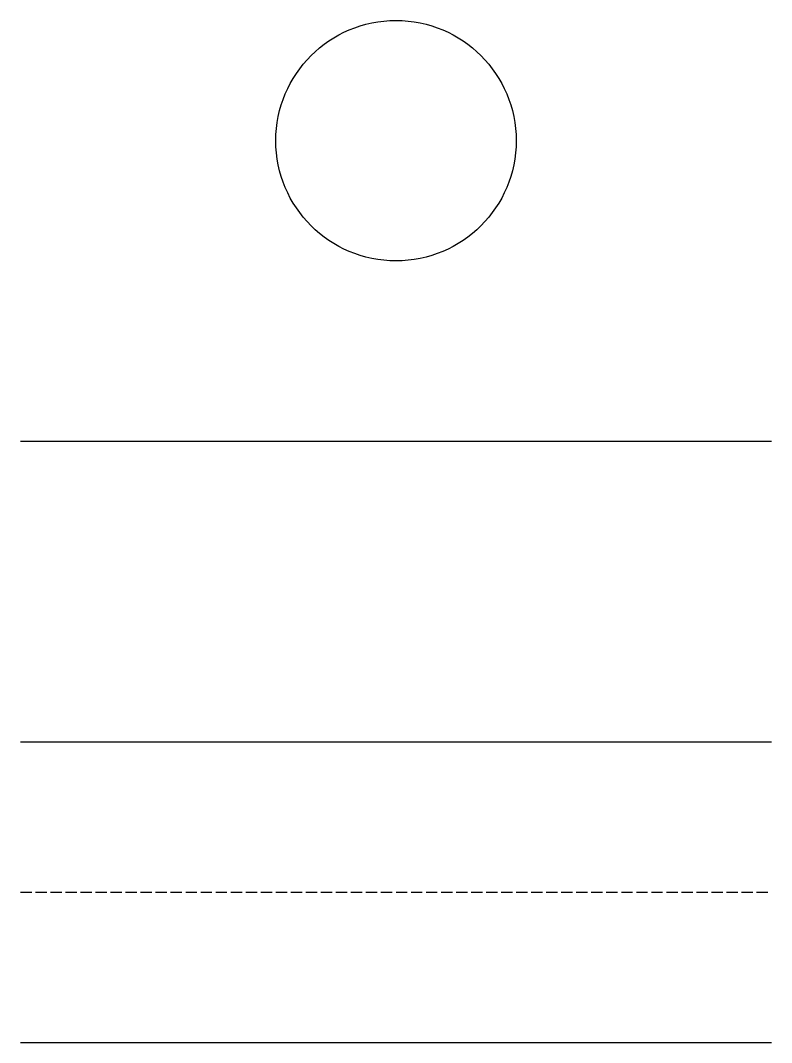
# Model space of a CAD drawing. Extents: x 0 to 50, y 0 to 68.
import ezdxf

# ---------------------------------------------------------------- set-up
doc = ezdxf.new("R2010")
doc.units = 0
doc.linetypes.add('TRAZOS', pattern=[1, 0.75, -0.25])
for name, color, linetype in [('BLOQUEADA', 5, 'CONTINUOUS'), ('COTAS', 3, 'CONTINUOUS'), ('EJES', 2, 'TRAZOS'), ('MUROS', 1, 'CONTINUOUS'), ('TEXTOS', 6, 'CONTINUOUS')]:
    doc.layers.add(name, color=color, linetype=linetype)

msp = doc.modelspace()

# ---------------------------------------------------------------- linework, layer by layer
at = {"layer": 'BLOQUEADA'}
msp.add_line((0, 40), (50, 40), dxfattribs=at)
at = {"layer": 'COTAS'}
msp.add_line((0, 20), (50, 20), dxfattribs=at)
at = {"layer": 'EJES'}
msp.add_line((0, 10), (50, 10), dxfattribs=at)
at = {"layer": 'MUROS'}
msp.add_line((0, 0), (50, 0), dxfattribs=at)
at = {"layer": 'TEXTOS'}
msp.add_circle((25, 60), 8, dxfattribs=at)

doc.saveas('drawing.dxf')
